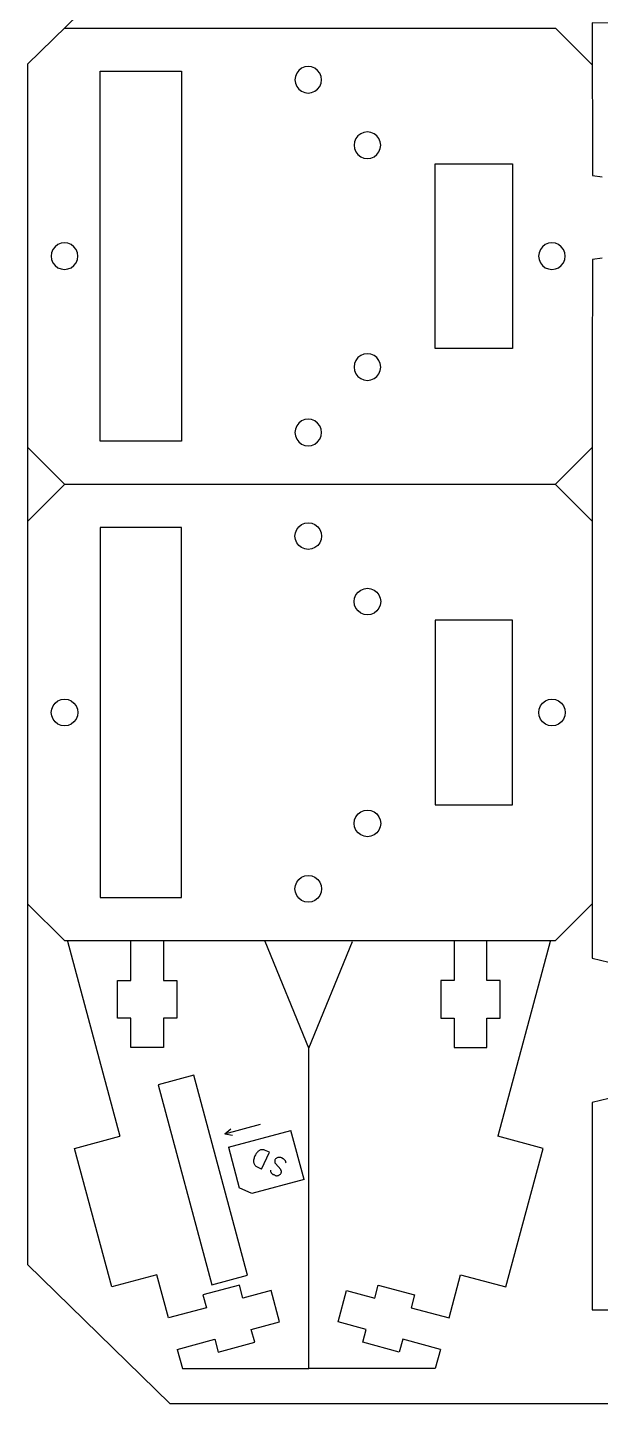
# Model space of a CAD drawing. Extents: x 0 to 941, y 0 to 539.
# Drawn here: x 665.4 to 742.9, y 157 to 343 of the extents above; entities that cross this region are included whole.
import ezdxf

# ---------------------------------------------------------------- set-up
doc = ezdxf.new("R2010")
doc.units = 0
doc.layers.add('Layer_1', color=7, linetype='CONTINUOUS')

msp = doc.modelspace()

# ---------------------------------------------------------------- linework, layer by layer
at = {"layer": 'Layer_1', "color": 6}
for points in [[(684.63874, 356.886036), (665.378513, 338.099237)], [(665.378513, 338.099237), (665.378513, 175.772918)], [(665.378513, 175.772918), (684.63874, 156.986118)], [(684.63874, 156.986118), (796.617293, 156.986118)]]:
    msp.add_lwpolyline(points, dxfattribs=at)
at = {"layer": 'Layer_1', "color": 5}
for points in [[(670.376556, 342.979134), (736.760754, 342.979134), (741.758994, 337.979681)], [(810.165597, 343.635336), (741.750471, 343.663914), (741.762324, 323.042304), (743.094131, 322.867094)], [(743.094131, 311.865627), (741.762324, 311.6918), (741.750471, 296.248589), (741.750499, 280.443481), (741.750527, 264.638374), (741.750556, 248.833263), (741.750556, 233.028155), (741.750584, 217.223048), (744.008785, 216.65735)], [(670.374778, 281.287247), (665.374759, 286.287237)], [(670.374778, 281.287247), (736.758976, 281.287247), (741.758994, 286.287237)], [(670.386603, 281.271329), (665.386584, 276.271339)], [(736.770801, 281.271329), (741.770791, 276.271339)], [(665.386105, 224.567427), (670.387252, 219.57342), (736.772579, 219.579347), (741.770791, 224.5788)], [(670.759362, 219.483148), (677.848699, 193.120714)], [(683.743701, 219.472477), (683.753014, 214.167371), (685.552971, 214.16736), (685.552914, 209.067342), (683.752901, 209.067342), (683.752901, 205.117357), (679.352887, 205.117357), (679.352887, 209.067342), (677.552902, 209.067342), (677.552902, 214.167349), (679.352887, 214.167349), (679.345267, 219.47375)], [(703.41775, 205.029174), (697.521084, 219.457689)], [(721.235568, 164.299481), (720.489965, 161.721973), (703.410469, 161.721973), (703.410469, 205.02903), (709.315913, 219.469833)], [(723.081753, 219.473191), (723.075262, 214.167555), (721.275249, 214.167555)], [(721.275277, 214.167227), (721.275277, 209.067218), (723.07529, 209.067218), (723.07529, 205.117236), (727.475304, 205.117236), (727.475304, 209.067218), (729.275289, 209.067218), (729.275289, 214.167227), (727.475304, 214.167227), (727.482924, 219.473612)], [(736.049526, 219.479341), (728.979492, 193.120178)], [(744.008785, 198.2305), (741.750781, 197.664935), (741.727921, 169.637915), (809.617521, 169.640737)], [(671.72967, 191.476315), (677.84884, 193.12046)], [(735.09855, 191.476183), (728.979379, 193.120325)], [(676.763668, 172.740832), (671.72967, 191.476315)], [(730.064524, 172.740691), (735.09855, 191.476183)], [(682.882838, 174.384977), (676.763668, 172.740832)], [(684.450329, 168.549146), (682.882246, 174.385214)], [(722.377891, 168.549014), (723.945946, 174.385087)], [(723.945381, 174.384833), (730.064524, 172.740691)], [(694.027596, 172.98588), (689.10231, 171.662509)], [(689.10231, 171.662509), (689.56936, 169.924161)], [(694.494674, 171.247558), (694.027596, 172.98588)], [(698.309387, 172.272521), (694.494674, 171.247558)], [(699.451117, 168.023228), (698.309387, 172.272521)], [(707.377102, 168.02309), (708.518832, 172.272371)], [(708.518832, 172.272371), (712.333517, 171.247425)], [(712.333517, 171.247425), (712.800623, 172.985745)], [(712.800623, 172.985745), (717.725909, 171.662376)], [(717.725909, 171.662376), (717.258831, 169.924029)], [(689.56936, 169.924161), (684.450893, 168.548909)], [(717.258831, 169.924029), (722.377298, 168.54876)], [(695.636432, 166.998262), (699.451117, 168.023228)], [(711.191787, 166.998118), (707.377102, 168.02309)], [(685.592623, 164.299616), (690.711118, 165.674868)], [(690.710526, 165.675105), (691.177603, 163.936758)], [(696.103482, 165.259917), (695.636432, 166.998262)], [(710.72471, 165.25977), (711.191787, 166.998118)], [(716.117694, 165.674975), (715.650616, 163.936625)], [(721.235568, 164.299481), (716.117101, 165.674721)], [(685.592623, 164.299616), (686.338254, 161.722106), (703.41775, 161.7221)], [(691.178168, 163.93652), (696.103482, 165.259917)], [(715.650024, 163.936371), (710.72471, 165.25977)]]:
    msp.add_lwpolyline(points, dxfattribs=at)
at = {"layer": 'Layer_1', "color": 7}
for points in [[(675.181925, 337.133466), (686.181903, 337.133466)], [(675.181925, 287.13348), (675.181925, 337.133466)], [(686.181903, 337.133466), (686.181903, 287.13348)], [(701.773044, 336.879691), (701.59324, 336.445549)], [(703.797763, 337.718343), (703.331898, 337.77967), (702.866034, 337.718343), (702.431892, 337.538539), (702.059104, 337.252479), (701.773044, 336.879691)], [(704.231905, 337.538539), (703.797763, 337.718343)], [(704.604692, 337.252479), (704.231905, 337.538539)], [(704.890753, 336.879691), (704.604692, 337.252479)], [(705.070557, 336.445549), (704.890753, 336.879691)], [(701.59324, 336.445549), (701.531913, 335.979685)], [(701.531913, 335.979685), (701.59324, 335.51382)], [(701.59324, 335.51382), (701.773044, 335.079678)], [(701.773044, 335.079678), (702.059104, 334.706891)], [(704.604692, 334.706891), (704.890753, 335.079678)], [(704.890753, 335.079678), (705.070557, 335.51382)], [(705.131912, 335.979685), (705.070557, 336.445549)], [(705.070557, 335.51382), (705.131912, 335.979685)], [(702.059104, 334.706891), (702.431892, 334.42083)], [(702.431892, 334.42083), (702.866034, 334.241026)], [(702.866034, 334.241026), (703.331898, 334.179671)], [(703.331898, 334.179671), (703.797763, 334.241026)], [(703.797763, 334.241026), (704.231905, 334.42083)], [(704.231905, 334.42083), (704.604692, 334.706891)], [(709.593224, 327.59935), (709.531897, 327.133457)], [(709.773056, 328.033464), (709.593224, 327.59935)], [(710.059117, 328.406251), (709.773056, 328.033464)], [(710.431904, 328.692312), (710.059117, 328.406251)], [(710.866018, 328.872144), (710.431904, 328.692312)], [(711.331911, 328.933471), (710.866018, 328.872144)], [(711.797775, 328.872144), (711.331911, 328.933471)], [(712.231889, 328.692312), (711.797775, 328.872144)], [(712.604705, 328.406251), (712.231889, 328.692312)], [(713.070569, 327.59935), (712.890737, 328.033464), (712.604705, 328.406251)], [(713.131896, 327.133457), (713.070569, 327.59935)], [(709.531897, 327.133457), (709.593224, 326.667593)], [(709.593224, 326.667593), (709.773056, 326.233479)], [(709.773056, 326.233479), (710.059117, 325.860663)], [(710.059117, 325.860663), (710.431904, 325.574631)], [(710.866018, 325.394799), (711.331911, 325.333472), (711.797775, 325.394799), (712.231889, 325.574631), (712.604705, 325.860663), (712.890737, 326.233479)], [(712.890737, 326.233479), (713.070569, 326.667593), (713.131896, 327.133457)], [(710.431904, 325.574631), (710.866018, 325.394799)], [(720.481894, 299.633469), (720.481894, 324.633448)], [(720.481894, 324.633448), (730.939017, 324.633448)], [(730.939017, 324.633448), (730.939017, 299.633469)], [(668.636119, 312.599351), (668.574764, 312.133458)], [(668.815923, 313.033465), (668.636119, 312.599351)], [(669.101984, 313.406252), (668.815923, 313.033465)], [(669.474771, 313.692313), (669.101984, 313.406252)], [(670.374778, 313.933472), (669.908885, 313.872145), (669.474771, 313.692313)], [(670.840642, 313.872145), (670.374778, 313.933472)], [(671.274784, 313.692313), (670.840642, 313.872145)], [(671.647572, 313.406252), (671.274784, 313.692313)], [(671.933604, 313.033465), (671.647572, 313.406252)], [(672.113436, 312.599351), (671.933604, 313.033465)], [(672.174763, 312.133458), (672.113436, 312.599351)], [(734.550361, 312.599351), (734.489034, 312.133458)], [(734.730193, 313.033465), (734.550361, 312.599351)], [(735.389041, 313.692313), (735.016225, 313.406252), (734.730193, 313.033465)], [(737.189026, 313.692313), (736.754912, 313.872145), (736.289019, 313.933472), (735.823155, 313.872145), (735.389041, 313.692313)], [(737.561813, 313.406252), (737.189026, 313.692313)], [(738.089033, 312.133458), (738.027706, 312.599351), (737.847874, 313.033465), (737.561813, 313.406252)], [(668.574764, 312.133458), (668.636119, 311.667594), (668.815923, 311.233452), (669.101984, 310.860664)], [(669.101984, 310.860664), (669.474771, 310.574632)], [(671.274784, 310.574632), (671.647572, 310.860664)], [(671.647572, 310.860664), (671.933604, 311.233452)], [(671.933604, 311.233452), (672.113436, 311.667594)], [(672.113436, 311.667594), (672.174763, 312.133458)], [(734.489034, 312.133458), (734.550361, 311.667594), (734.730193, 311.233452), (735.016225, 310.860664)], [(735.016225, 310.860664), (735.389041, 310.574632)], [(736.289019, 310.333473), (736.754912, 310.3948), (737.189026, 310.574632), (737.561813, 310.860664)], [(737.561813, 310.860664), (737.847874, 311.233452)], [(737.847874, 311.233452), (738.027706, 311.667594), (738.089033, 312.133458)], [(669.474771, 310.574632), (669.908885, 310.3948)], [(669.908885, 310.3948), (670.374778, 310.333473)], [(670.374778, 310.333473), (670.840642, 310.3948)], [(670.840642, 310.3948), (671.274784, 310.574632)], [(735.389041, 310.574632), (735.823155, 310.3948)], [(735.823155, 310.3948), (736.289019, 310.333473)], [(730.939017, 299.633469), (720.481894, 299.633469)], [(709.773056, 298.033467), (709.593224, 297.599353)], [(712.231889, 298.692315), (711.797775, 298.872118), (711.331911, 298.933473), (710.866018, 298.872118), (710.431904, 298.692315), (710.059117, 298.406254), (709.773056, 298.033467)], [(712.604705, 298.406254), (712.231889, 298.692315)], [(713.131896, 297.13346), (713.070569, 297.599353), (712.890737, 298.033467), (712.604705, 298.406254)], [(709.593224, 297.599353), (709.531897, 297.13346)], [(709.531897, 297.13346), (709.593224, 296.667596), (709.773056, 296.233453), (710.059117, 295.860666), (710.431904, 295.574634), (710.866018, 295.394802)], [(710.866018, 295.394802), (711.331911, 295.333475), (711.797775, 295.394802), (712.231889, 295.574634), (712.604705, 295.860666)], [(712.604705, 295.860666), (712.890737, 296.233453), (713.070569, 296.667596), (713.131896, 297.13346)], [(701.59324, 288.753125), (701.531913, 288.287261)], [(701.773044, 289.187239), (701.59324, 288.753125)], [(704.231905, 289.846087), (703.797763, 290.025919), (703.331898, 290.087246), (702.866034, 290.025919), (702.431892, 289.846087), (702.059104, 289.560027), (701.773044, 289.187239)], [(704.604692, 289.560027), (704.231905, 289.846087)], [(705.131912, 288.287261), (705.070557, 288.753125), (704.890753, 289.187239), (704.604692, 289.560027)], [(686.181903, 287.13348), (675.181925, 287.13348)], [(701.531913, 288.287261), (701.59324, 287.821369), (701.773044, 287.387254), (702.059104, 287.014467), (702.431892, 286.728407)], [(702.431892, 286.728407), (702.866034, 286.548575)], [(702.866034, 286.548575), (703.331898, 286.487248)], [(703.331898, 286.487248), (703.797763, 286.548575), (704.231905, 286.728407), (704.604692, 287.014467)], [(704.604692, 287.014467), (704.890753, 287.387254)], [(704.890753, 287.387254), (705.070557, 287.821369), (705.131912, 288.287261)], [(675.19375, 275.425096), (675.19375, 225.4251)], [(686.193728, 275.425096), (675.19375, 275.425096)], [(686.193728, 225.4251), (686.193728, 275.425096)], [(701.543738, 274.271315), (701.605065, 274.737208), (701.784869, 275.171322), (702.07093, 275.544109), (702.443717, 275.83017)], [(702.443717, 275.83017), (702.877859, 276.010002)], [(702.877859, 276.010002), (703.343724, 276.071329)], [(703.343724, 276.071329), (703.809588, 276.010002), (704.24373, 275.83017), (704.616518, 275.544109)], [(704.616518, 275.544109), (704.902578, 275.171322)], [(701.605065, 273.805451), (701.543738, 274.271315)], [(701.784869, 273.371337), (701.605065, 273.805451)], [(705.143737, 274.271315), (705.082382, 273.805451), (704.902578, 273.371337), (704.616518, 272.998549)], [(704.902578, 275.171322), (705.082382, 274.737208), (705.143737, 274.271315)], [(704.24373, 272.712489), (703.809588, 272.532657), (703.343724, 272.47133), (702.877859, 272.532657), (702.443717, 272.712489), (702.07093, 272.998549), (701.784869, 273.371337)], [(704.616518, 272.998549), (704.24373, 272.712489)], [(709.543722, 265.425116), (709.605049, 265.89098), (709.784881, 266.325123), (710.070942, 266.69791), (710.443729, 266.983942), (710.877843, 267.163774)], [(710.877843, 267.163774), (711.343736, 267.225101), (711.8096, 267.163774), (712.243714, 266.983942), (712.61653, 266.69791)], [(712.61653, 266.69791), (712.902562, 266.325123), (713.082394, 265.89098), (713.143721, 265.425116)], [(709.605049, 264.959224), (709.543722, 265.425116)], [(709.784881, 264.525109), (709.605049, 264.959224)], [(712.243714, 263.866262), (711.8096, 263.686458), (711.343736, 263.625103), (710.877843, 263.686458), (710.443729, 263.866262), (710.070942, 264.152322), (709.784881, 264.525109)], [(713.143721, 265.425116), (713.082394, 264.959224), (712.902562, 264.525109), (712.61653, 264.152322)], [(712.61653, 264.152322), (712.243714, 263.866262)], [(720.493719, 262.925107), (720.493719, 237.925117)], [(730.950842, 262.925107), (720.493719, 262.925107)], [(730.950842, 237.925117), (730.950842, 262.925107)], [(668.586589, 250.425107), (668.647944, 250.890971), (668.827748, 251.325113), (669.113809, 251.697901)], [(669.113809, 251.697901), (669.486596, 251.983933)], [(669.486596, 251.983933), (669.92071, 252.163765)], [(669.92071, 252.163765), (670.386603, 252.225092)], [(670.386603, 252.225092), (670.852467, 252.163765)], [(670.852467, 252.163765), (671.286609, 251.983933)], [(671.286609, 251.983933), (671.659397, 251.697901)], [(671.659397, 251.697901), (671.945429, 251.325113)], [(671.945429, 251.325113), (672.125261, 250.890971)], [(734.500859, 250.425107), (734.562186, 250.890971), (734.742018, 251.325113), (735.02805, 251.697901)], [(735.02805, 251.697901), (735.400866, 251.983933)], [(735.400866, 251.983933), (735.83498, 252.163765)], [(735.83498, 252.163765), (736.300844, 252.225092)], [(736.300844, 252.225092), (736.766737, 252.163765), (737.200851, 251.983933), (737.573638, 251.697901)], [(737.573638, 251.697901), (737.859699, 251.325113)], [(737.859699, 251.325113), (738.039531, 250.890971), (738.100858, 250.425107)], [(668.647944, 249.959214), (668.586589, 250.425107)], [(668.827748, 249.5251), (668.647944, 249.959214)], [(669.113809, 249.152313), (668.827748, 249.5251)], [(671.945429, 249.5251), (671.659397, 249.152313)], [(672.125261, 249.959214), (671.945429, 249.5251)], [(672.125261, 250.890971), (672.186588, 250.425107)], [(672.186588, 250.425107), (672.125261, 249.959214)], [(734.562186, 249.959214), (734.500859, 250.425107)], [(734.742018, 249.5251), (734.562186, 249.959214)], [(735.400866, 248.866252), (735.02805, 249.152313), (734.742018, 249.5251)], [(738.100858, 250.425107), (738.039531, 249.959214), (737.859699, 249.5251), (737.573638, 249.152313)], [(669.486596, 248.866252), (669.113809, 249.152313)], [(670.386603, 248.625093), (669.92071, 248.68642), (669.486596, 248.866252)], [(670.852467, 248.68642), (670.386603, 248.625093)], [(671.286609, 248.866252), (670.852467, 248.68642)], [(671.659397, 249.152313), (671.286609, 248.866252)], [(737.200851, 248.866252), (736.766737, 248.68642), (736.300844, 248.625093), (735.83498, 248.68642), (735.400866, 248.866252)], [(737.573638, 249.152313), (737.200851, 248.866252)], [(709.605049, 235.890973), (709.784881, 236.325087)], [(709.784881, 236.325087), (710.070942, 236.697902)], [(710.070942, 236.697902), (710.443729, 236.983935)], [(710.443729, 236.983935), (710.877843, 237.163767)], [(710.877843, 237.163767), (711.343736, 237.225093), (711.8096, 237.163767), (712.243714, 236.983935), (712.61653, 236.697902), (712.902562, 236.325087)], [(712.902562, 236.325087), (713.082394, 235.890973), (713.143721, 235.425108)], [(720.493719, 237.925117), (730.950842, 237.925117)], [(709.543722, 235.425108), (709.605049, 235.890973)], [(709.605049, 234.959216), (709.543722, 235.425108)], [(709.784881, 234.525102), (709.605049, 234.959216)], [(710.070942, 234.152314), (709.784881, 234.525102)], [(713.082394, 234.959216), (712.902562, 234.525102), (712.61653, 234.152314)], [(713.143721, 235.425108), (713.082394, 234.959216)], [(710.443729, 233.866254), (710.070942, 234.152314)], [(710.877843, 233.686422), (710.443729, 233.866254)], [(711.343736, 233.625095), (710.877843, 233.686422)], [(711.8096, 233.686422), (711.343736, 233.625095)], [(712.243714, 233.866254), (711.8096, 233.686422)], [(712.61653, 234.152314), (712.243714, 233.866254)], [(701.543738, 226.578881), (701.605065, 227.044745)], [(701.605065, 227.044745), (701.784869, 227.478888)], [(701.784869, 227.478888), (702.07093, 227.851675)], [(702.07093, 227.851675), (702.443717, 228.137735)], [(702.443717, 228.137735), (702.877859, 228.317539)], [(702.877859, 228.317539), (703.343724, 228.378894)], [(703.343724, 228.378894), (703.809588, 228.317539)], [(703.809588, 228.317539), (704.24373, 228.137735)], [(704.24373, 228.137735), (704.616518, 227.851675)], [(704.616518, 227.851675), (704.902578, 227.478888)], [(704.902578, 227.478888), (705.082382, 227.044745)], [(705.082382, 227.044745), (705.143737, 226.578881)], [(675.19375, 225.4251), (686.193728, 225.4251)], [(701.605065, 226.113017), (701.543738, 226.578881)], [(701.784869, 225.678874), (701.605065, 226.113017)], [(703.809588, 224.840223), (703.343724, 224.778896), (702.877859, 224.840223), (702.443717, 225.020027), (702.07093, 225.306087), (701.784869, 225.678874)], [(704.616518, 225.306087), (704.24373, 225.020027)], [(704.902578, 225.678874), (704.616518, 225.306087)], [(705.082382, 226.113017), (704.902578, 225.678874)], [(705.143737, 226.578881), (705.082382, 226.113017)], [(704.24373, 225.020027), (703.809588, 224.840223)], [(687.85867, 201.36637), (683.052087, 200.074898), (690.317644, 173.033993)], [(695.124255, 174.325451), (687.85867, 201.36637)], [(690.317644, 173.033993), (695.124255, 174.325451)]]:
    msp.add_lwpolyline(points, dxfattribs=at)
at = {"layer": 'Layer_1', "color": 1}
for points in [[(692.057262, 193.44926), (696.90203, 194.750996)], [(692.057516, 193.449929), (692.881379, 194.127573)], [(692.542853, 191.638404), (700.993151, 193.908899)], [(702.777106, 187.269381), (700.993151, 193.908899)], [(692.057572, 193.449799), (693.11012, 193.276329)], [(692.542853, 191.638404), (694.013542, 186.164803)], [(696.129079, 190.479523), (696.080932, 190.368311), (696.038881, 190.254688), (696.003095, 190.138921), (695.973716, 190.021361), (695.950856, 189.902384), (695.934487, 189.782324), (695.937309, 189.701863), (695.947187, 189.621935), (695.963838, 189.543183), (695.987263, 189.466193), (696.017432, 189.391537), (696.054008, 189.319827), (696.096737, 189.251572), (696.145279, 189.187346), (696.19924, 189.127577), (696.258196, 189.07273), (696.321781, 189.023381), (696.389486, 188.979789)], [(696.243097, 190.693163), (696.182589, 190.588196), (696.128543, 190.479732)], [(696.308065, 190.795423), (696.242504, 190.693515)], [(697.021438, 188.685487), (698.076413, 190.952003), (697.444235, 191.246251), (697.367216, 191.269788), (697.288448, 191.286524), (697.208523, 191.296373), (697.128061, 191.299195), (697.047656, 191.294962), (696.967928, 191.283758), (696.889499, 191.265583), (696.81296, 191.240606), (696.738877, 191.209028), (696.66787, 191.1711), (696.600447, 191.127093), (696.537116, 191.077369), (696.455949, 190.987433), (696.379693, 190.893236), (696.30877, 190.795031)], [(698.804123, 189.787201), (698.8013, 189.744941)], [(698.810868, 189.82993), (698.804659, 189.788068)], [(698.819984, 189.870417), (698.810388, 189.829153)], [(698.83322, 189.911622), (698.82052, 189.871292)], [(698.876343, 189.982623), (698.83195, 189.911241)], [(698.928978, 190.048381), (698.876456, 189.982716)], [(698.989627, 190.107535), (698.929204, 190.049064)], [(699.056486, 190.157011), (698.989148, 190.106702)], [(699.12992, 190.198461), (699.056712, 190.157175)], [(699.207672, 190.230011), (699.129751, 190.198396)], [(699.288952, 190.251434), (699.207672, 190.230013)], [(699.372349, 190.262277), (699.289037, 190.251355)], [(699.456366, 190.262528), (699.372264, 190.262359)], [(699.539707, 190.251945), (699.456338, 190.262472)], [(699.621043, 190.230733), (699.539678, 190.2519)], [(699.699586, 190.200431), (699.621608, 190.231712)], [(699.929004, 190.089755), (699.699049, 190.199502)], [(699.984009, 190.061405), (699.929145, 190.089772)], [(700.035628, 190.027457), (699.983755, 190.060943)], [(700.084367, 189.98958), (700.035628, 190.027457)], [(700.130059, 189.948231), (700.08465, 189.990043)], [(700.171235, 189.902116), (700.129579, 189.947628)], [(700.208912, 189.853125), (700.171376, 189.902133)], [(700.242158, 189.801098), (700.208912, 189.853125)], [(700.271057, 189.746872), (700.24244, 189.801561)], [(697.021438, 188.685487), (696.38926, 188.979761)], [(698.21504, 188.522244), (698.223507, 188.461259)], [(698.223394, 188.460593), (698.237223, 188.400578)], [(698.237138, 188.400578), (698.256047, 188.341933)], [(698.255878, 188.341789), (698.279584, 188.28496)], [(698.279726, 188.285082), (698.308258, 188.230514)], [(698.308117, 188.230472), (698.341194, 188.178529)], [(698.341335, 188.178546), (698.378757, 188.129623)], [(698.378588, 188.129555), (698.420103, 188.084117)], [(698.420272, 188.084182), (698.465371, 188.042221)], [(698.465174, 188.042108), (698.513829, 188.004302)], [(698.514309, 188.005179), (698.565899, 187.971536)], [(698.565532, 187.970901), (698.620283, 187.942605)], [(698.802994, 187.853728), (698.619888, 187.941694)], [(698.801639, 189.702763), (698.805308, 189.660619)], [(698.801808, 189.745808), (698.801808, 189.703505)], [(698.805308, 189.66052), (698.812081, 189.618841), (698.822524, 189.577739)], [(698.822693, 189.577885), (698.83624, 189.537838)], [(698.836352, 189.537807), (698.853004, 189.498903)], [(698.852806, 189.498835), (698.872562, 189.461446)], [(698.87259, 189.461438), (698.895168, 189.425646)], [(699.60902, 188.627914), (698.895337, 189.426242)], [(699.446714, 187.895406), (699.514222, 187.945741)], [(699.513968, 187.945529), (699.574448, 188.004096)], [(699.575069, 188.004844), (699.627647, 188.070607)], [(699.631118, 188.591341), (699.608541, 188.627132)], [(699.627083, 188.069944), (699.671589, 188.14147)], [(699.650874, 188.553856), (699.631118, 188.591259)], [(699.667807, 188.515528), (699.651156, 188.554418)], [(699.680846, 188.474876), (699.667299, 188.514924)], [(699.670771, 188.141874), (699.683471, 188.182181)], [(699.691175, 188.433677), (699.681015, 188.474721)], [(699.683527, 188.182271), (699.693123, 188.223535)], [(699.698598, 188.392625), (699.691542, 188.434281)], [(699.693236, 188.223557), (699.699444, 188.265445)], [(699.701872, 188.349886), (699.698203, 188.392033)], [(699.699727, 188.266097), (699.702549, 188.308334)], [(699.702662, 188.308292), (699.702662, 188.350619)], [(700.313504, 189.630551), (700.294595, 189.689301), (700.270606, 189.746262)], [(700.327361, 189.570466), (700.313532, 189.630647)], [(700.335997, 189.509367), (700.32753, 189.570491)], [(702.777106, 187.269381), (695.716301, 185.372224), (694.013542, 186.164803)], [(698.803445, 187.854484), (698.881452, 187.822875)], [(698.880944, 187.822223), (698.962449, 187.800972)], [(698.962534, 187.800896), (699.046015, 187.790171)], [(699.045987, 187.790318), (699.130202, 187.790341)], [(699.130372, 187.790406), (699.213853, 187.801215)], [(699.213599, 187.800995), (699.295048, 187.822359)], [(699.295584, 187.823036), (699.373619, 187.854605)], [(699.373647, 187.854679), (699.447025, 187.895968)]]:
    msp.add_lwpolyline(points, dxfattribs=at)

doc.saveas('drawing.dxf')
